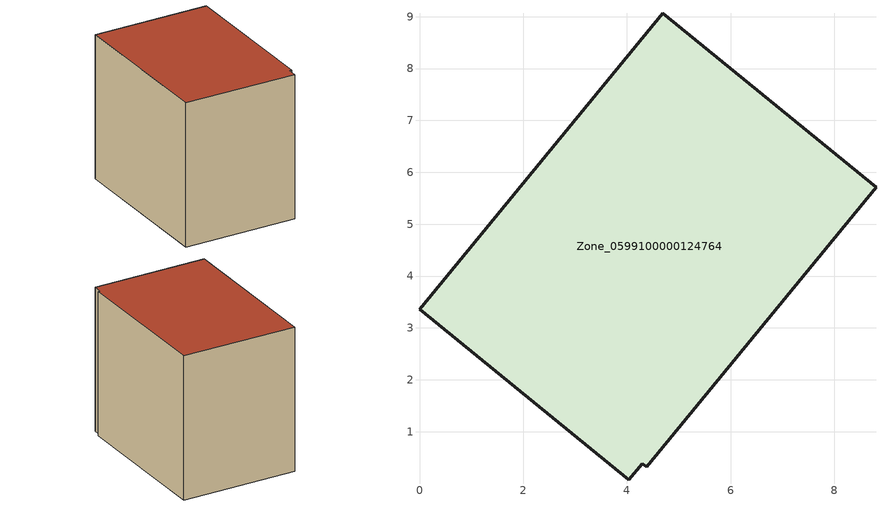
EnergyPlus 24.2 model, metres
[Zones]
Zone_0599100000124764
 floor ground (C_G): 4.29,0.38 4.03,0.07 0,3.36 4.69,9.07 8.8,5.71 4.38,0.32 z0
 wall outside (C_F): 8.8,5.71 4.69,9.07 0,3.36 4.03,0.07 4.29,0.38 4.38,0.32 8.8,5.71 z0:6.61
 roof outside (C_R): 4.38,0.32 8.8,5.71 4.69,9.07 0,3.36 4.03,0.07 4.29,0.38 z6.61
[BUILDING]
Pand.0599100000124764: North Axis=0; Terrain=City; Loads Convergence Tolerance Value=0.04; Temperature Convergence Tolerance Value=0.4; Solar Distribution=FullExterior; Maximum Number of Warmup Days=25; Minimum Number of Warmup Days=1
[Site:Location]
Rotterdam.The.Hague.AP_ZH_NLD Design_Conditions: Latitude=51.96; Longitude=4.45; Time Zone=1; Elevation=-4.5
[SITE:GROUNDTEMPERATURE:BUILDINGSURFACE]
18, 18, 18, 18, 18, 18, 18, 18, 18, 18, 18, 18
[MATERIAL] Thermal Absorptance=0.9; Solar Absorptance=0.7; Visible Absorptance=0.7
Name | Roughness | Thickness | Conductivity | Density | Specific Heat
G.TC.1946 | MediumSmooth | 0.15 | 1 | 540 | 1210
F.TC.1946 | Rough | 0.3 | 0.857143 | 1920 | 840
R.TC.1946 | MediumRough | 0.2 | 0.909091 | 1500 | 1000
[CONSTRUCTION]
C_G: G.TC.1946
C_F: F.TC.1946
C_R: R.TC.1946
[ZONE]
Zone_0599100000124764: Type=1; Multiplier=1; Ceiling Height=Autocalculate; Volume=Autocalculate; Floor Area=autocalculate; Part of Total Floor Area=Yes
[ZONEINFILTRATION:DESIGNFLOWRATE]
Infil_Zone_0599100000124764: Zone or ZoneList or Space or SpaceList=Zone_0599100000124764; Schedule=AlwaysOn; Design Flow Rate Calculation Method=Flow/Area; Flow Rate per Floor Area=0.003; Constant Term Coefficient=1; Temperature Term Coefficient=0; Velocity Term Coefficient=0; Velocity Squared Term Coefficient=0
[HVACTEMPLATE:ZONE:IDEALLOADSAIRSYSTEM]
Zone_0599100000124764: Maximum Heating Supply Air Temperature=50; Minimum Cooling Supply Air Temperature=13; Maximum Heating Supply Air Humidity Ratio=0.0156; Minimum Cooling Supply Air Humidity Ratio=0.0077; Heating Limit=NoLimit; Cooling Limit=NoLimit; Dehumidification Control Type=ConstantSensibleHeatRatio; Cooling Sensible Heat Ratio=0.7; Dehumidification Setpoint=60; Humidification Control Type=None; Humidification Setpoint=30; Outdoor Air Method=None; Outdoor Air Flow Rate per Person=0.00944; Outdoor Air Flow Rate per Zone Floor Area=0; Outdoor Air Flow Rate per Zone=0; Demand Controlled Ventilation Type=None; Outdoor Air Economizer Type=NoEconomizer; Heat Recovery Type=None; Sensible Heat Recovery Effectiveness=0.7; Latent Heat Recovery Effectiveness=0.65
[ZONECONTROL:THERMOSTAT]
ThermostatControl_Zone_0599100000124764: Zone or ZoneList=Zone_0599100000124764; Control Type Schedule=DualSetpointControlType; Control 1=Thermostat_Zone_0599100000124764; Temperature Difference Between Cutout And Setpoint=0
[THERMOSTATSETPOINT:DUALSETPOINT]
Thermostat_Zone_0599100000124764: Heating Setpoint Temperature Schedule=HeatingSetpoint_Zone_0599100000124764; Cooling Setpoint Temperature Schedule=CoolingSetpoint_Zone_0599100000124764
[SCHEDULE:COMPACT]
HeatingSetpoint_Zone_0599100000124764: Through: 12/31, For: AllDays, Until: 24:00, 21
CoolingSetpoint_Zone_0599100000124764: Through: 12/31, For: AllDays, Until: 24:00, 24
DualSetpointControlType: Through: 12/31, For: AllDays, Until: 24:00, 4
AlwaysOn: Through: 12/31, For: AllDays, Until: 24:00, 1
